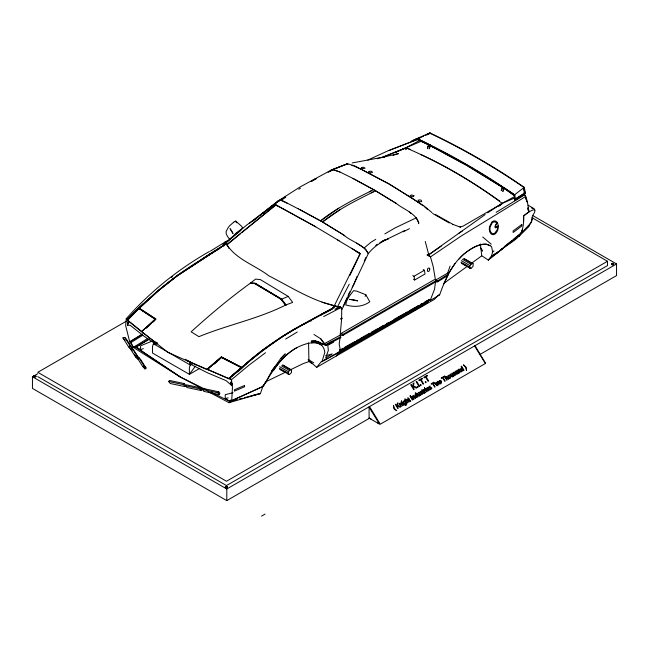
<?xml version="1.0" encoding="UTF-8"?>
<svg xmlns="http://www.w3.org/2000/svg" width="649" height="649" viewBox="0 0 649 649"><rect width="100%" height="100%" fill="white"/><g stroke="black" fill="none" stroke-linecap="round" stroke-linejoin="round"><path stroke-width="0.97" d="M314.002 334.511L320.744 338.786L325.019 345.187L326.131 345.325L340.749 337.61L340.181 335.103L341.569 319.673L341.715 309.816L341.074 307.456L339.825 306.369M341.049 333.464L341.049 335.33L343.061 335.306L436.014 281.698L436.023 280.692L343.07 334.308L341.049 333.464L434.465 279.589M406.014 149.205L406.014 147.761L420.966 141.352M343.061 335.306L343.07 334.308M514.316 194.968L514.641 200.679L524.189 194.27L525.382 192.737L514.341 199.665L525.244 192.81L524.335 187.318L514.235 195.016C483.327 173.575 450.633 154.868 416.682 138.691L430.011 132.858L427.553 134.424M207.85 391.509L229.065 402.68L229.843 401.252L225.252 398.6L225.252 394.689L233.007 392.702M480.374 243.975L481.769 255.795L488.324 260.095L490.774 256.907L491.171 257.15L499.357 251.098L521.123 233.291L531.361 222.477L532.294 216.685M523.865 193.288L523.816 195.219L524.992 192.964L524.019 187.504C494.059 166.866 462.469 148.702 429.622 133.086L427.261 134.578M523.938 190.392L524.019 187.504L523.646 188.267M206.617 369.451L221.447 356.869L208.24 368.851L206.617 369.451L167.888 352.366L141.677 331.639L155.768 318.951L139.267 308.178L158.778 290.298L177.242 275.801L222.98 245.995L226.25 243.521L225.592 242.815L226.396 241.241L227.166 241.882L225.706 242.556M230.217 377.329L228.594 378.716L207.274 369.322L221.447 357.291L241.29 367.488L233.251 374.781M274.957 366.685C269.96 372.68 267.664 380.363 262.853 386.553L231.693 400.636L230.655 400.052L229.065 402.68L231.725 400.668L232.456 387.356L231.425 379.446L228.983 378.497L246.734 363.156L262.699 350.346L282.437 336.547L293.989 329.619L331.817 309.078L335.192 306.093L341.074 307.456L323.705 316.558M513.473 239.319L520.92 233.202C523.386 228.351 523.84 221.666 523.654 215.93C526.68 213.148 540.276 203.762 532.691 215.606M155.216 319.057L141.45 331.631L127.447 320.322L138.991 308.429L155.216 319.057L152.58 322.058M141.677 331.639L154.77 341.934M228.594 378.716L241.29 367.488M523.597 221.528L523.654 215.93L528.894 211.793C528.099 206.066 527.54 199.973 524.871 194.781L496.177 212.32M528.878 211.72L528.643 209.684M339.735 351.077L339.971 349.43M418.621 223.71L418.783 222.761C415.433 212.961 403.751 209.546 396.312 203.462L374.619 190.189L352.926 178.41L339.954 172.009L333.018 169.632L331.485 169.933L300.114 186.936L277.658 201.287L281.293 200.046L298.264 208.864M338.267 353.024L336.417 355.936L340.027 351.336L335.841 353.754M492.291 255.471L491.171 257.15L492.64 251.974L491.593 246.709C482.653 239.724 470.979 248.827 463.694 254.124C451.509 264.914 444.979 279.906 439.633 294.906L430.149 300.503L429.135 299.862L426.344 302.986L338.924 353.299L338.194 353.421L337.975 352.764M417.883 201.79L418.67 199.868L421.104 200.119L421.793 201.588L419.595 201.798L418.151 200.484M418.248 202.456L418.516 201.222M128.526 320.679L127.52 325.271L128.453 320.598L127.52 325.271L130.141 325.238L143.786 336.036L154.056 342.964M191.747 364.819L207.461 372.794L226.152 380.671L231.442 385.271L232.22 383.478M531.361 222.477L532.732 217.017M288.399 374.343L288.034 373.256L289.357 370.392L290.541 369.711L291.498 369.962L291.498 372.558L289.357 374.595L279.662 369.305M469.884 268.24L469.884 265.563L472.091 263.462L473.08 263.721L473.08 266.398L470.874 268.499L461.382 263.332M199.787 368.34L189.386 374.343L152.539 353.072L152.539 346.347L154.219 341.301M155.2 341.869L154.511 344.376L156.953 342.972M189.386 364.511L190.076 362.004L191.066 362.58L189.386 367.618L189.386 374.343L195.454 366.044M308.518 360.268L316.688 367.326L321.312 361.607L322.009 361.688L324.792 352.399C322.788 335.046 299.246 345.017 291.166 351.239C278.551 360.146 271.055 373.938 262.853 386.553M184.973 386.617L185.452 385.117L184.259 383.567L169.519 380.444L168.691 381.498L170.233 383.494L184.973 386.617L183.44 384.614L168.691 381.498M201.093 390.528L201.547 389.108L200.573 387.834L186.393 384.825L185.614 385.831L186.92 387.526L201.093 390.528L199.795 388.832L185.614 385.831M219.419 394.681L219.865 393.253L218.754 391.801L203.169 388.5L202.391 389.497L203.835 391.379L219.419 394.681L217.975 392.799L202.391 389.497M262.626 386.634L265.985 381.937L262.788 386.512L260.411 393.57L229.065 402.68L237.274 399.176M428.656 299.57L430.149 300.503L434.53 289.292L435.487 281.909L437.661 281.812L447.469 275.655L447.988 274.397L447.68 273.083L450.073 266.106M501.206 190.546L502.131 187.926M501.531 190.36L502.456 187.739L503.981 188.672L503.056 191.293M502.74 191.479L503.665 188.859M427.407 147.988L428.332 145.368L430.149 144.54M427.415 148.67L428.648 145.181L430.271 146.066L429.346 148.686M429.03 148.872L429.954 146.252M522.34 229.908C519.516 239.757 507.599 243.659 500.403 250.4M365.136 296.415L365.817 294.735L356.909 291.198L353.705 290.606C350.322 294.808 346.347 299.286 345.771 304.916C353.762 307.383 362.929 306.912 369.784 301.753L365.817 294.735M353.689 284.611L357.064 276.393M523.719 188.226L524.019 187.504M444.013 283.775L449.14 272.434L454.965 263.567M343.151 306.45L347.272 297.258M348.099 295.417L349.746 291.734M351.612 248.267L360.114 253.629L334.357 305.647M530.898 222.047L528.919 226.55L518.981 236.341L518.429 236.082M352.456 270.138L360.252 253.548L337.667 240.033M341.942 309.557L368.283 253.678L365.817 249.459L364.008 247.796L356.617 243.205M364.227 260.955L365.947 257.353M349.852 275.46L352.05 271.014M495.479 227.71L498.262 225.998L495.301 227.677L495.309 226.185L497.223 222.331L495.69 221.033L493.848 220.895L491.991 221.763L489.508 226.728A6.993 4.446 -79.7 0 0 494.765 234.24C498.44 231.547 499.178 226.298 497.223 222.331L496.55 223.297L495.422 221.99L493.84 221.877L492.258 222.777L490.133 226.882A5.995 3.805 -79.7 0 0 494.627 233.307L497.199 229.835L497.702 227.393L495.301 227.677L495.13 226.152L497.223 222.331M227.353 229.251C224.108 232.723 227.564 236.65 229.835 239.457M336.085 309.492L349.259 284.157M352.196 287.174L353.737 284.595M518.981 236.341L520.92 233.186M273.529 370.579C279.443 361.233 287.288 353.007 296.999 347.556M277.326 363.318L280.619 358.629L285.154 353.973L280.619 358.629M277.399 363.213L271.493 371.26M227.58 228.545L229.47 225.901L233.567 222.291M199.795 388.832L200.573 387.834M183.44 384.614L184.259 383.567M217.975 392.799L218.754 391.801M203.429 389.181L180.438 377.085L133.337 347.41L130.984 342.502L129.703 341.755L125.663 325.701L126.247 318.716L127.861 320.054L126.247 318.716C150.024 291.888 178.207 269.148 209.4 251.504M230.354 238.913L236.025 233.145L242.783 228.042L241.177 225.86L235.725 221.098L233.802 222.063M411.791 141.295L417.104 138.448L411.758 141.312L417.932 138.878M412.074 141.133L412.545 140.565M338.924 353.299L341.187 350.606L396.807 318.424M223.767 245.987L226.25 243.278M459.078 259.065C465.974 251.22 475.368 244.697 486.069 244.04L490.068 245.736M490.352 258.051L488.324 260.095L516.231 237.899M138.991 308.429L127.447 320.322M225.592 242.815L222.485 245.955L176.966 275.655L158.518 290.2L138.602 308.032L127.253 319.77C149.246 296.901 174.086 276.076 201.409 259.519M225.592 243.14L222.485 246.279L212.612 252.08L202.504 259.073M146.455 328.199L151.217 323.429M214.486 364.065L221.487 357.12L241.598 367.399L262.464 350.16L282.193 336.401L293.729 329.424L331.761 308.794L334.868 305.89C311.066 300.325 290.379 286.769 268.848 275.825C254.781 264.922 234.922 259.113 225.836 242.937L222.98 245.995L177.258 275.849L158.786 290.436L139.275 308.324L155.857 319.227L153.01 321.977L155.768 318.951M171.385 277.512L172.374 276.539M218.689 360.227L221.447 357.291M222.94 244.519L226.396 241.241L210.373 251.122M375.763 245.517L377.207 244.235M330.373 170.906L331.485 169.933L347.426 163.808L331.493 169.941L329.505 171.579M335.192 306.093L331.817 309.403L324.654 313.151M229.17 378.545L231.125 379.697L230.257 378.651L228.983 378.497L231.774 376.071M340.871 319.422L342.291 318.197L340.644 318.489M364.332 247.845L370.968 242.247L375.747 239.343M227.174 244.738L240.682 233.535M224.067 243.821L246.807 225L280.222 200.046L287.272 203.234M242.207 232.269L276.028 204.922L293.251 214.308M240.884 230.395L226.834 242.004L229.17 240.13M511.98 240.544L504.273 246.604M226.436 244.86L275.679 204.881L315.803 226.761M498.886 206.049L501.961 203.575L463.029 226.168L459.906 226.826L460.717 227.296L453.221 224.505L435.56 214.551M246.498 363.107C271.809 340.782 301.574 324.808 331.152 309.021M252.12 221.715L258.31 216.774M259.86 215.541L277.658 201.352L280.222 200.046M500.574 204.897L502.123 203.664M132.282 350.801L128.648 346.923L122.929 337.926L124.754 337.448L126.425 339.216L132.145 348.213L130.838 349.235L129.8 347.604M298.28 208.808L320.557 220.879C335.987 208.386 353.916 199.503 371.577 190.676L373.662 189.703L374.619 190.189L396.312 203.462M299.854 209.586L322.496 221.974C337.918 209.489 355.847 200.614 373.5 191.788L375.576 190.814M145.003 368.932L146.098 368.064L140.695 359.554L138.805 357.567L137.255 357.956L142.666 366.466L145.003 368.932L143.38 366.377M259.933 215.728L261.523 214.47M263.113 213.221L275.857 203.178M249.476 223.337L277.658 201.352M230.306 377.361L231.815 376.185M233.324 375.008C256.623 354.792 280.952 335.29 308.851 321.555M337.894 353.161L341.187 350.606L339.386 351.79M492.64 251.974L494.019 250.903M496.501 253.11L498.075 251.893M500.42 250.068L501.985 248.851M509.035 243.375L513.732 239.732M498.789 206.001L501.961 203.575M509.66 242.726L513.651 239.708M492.372 255.69L495.585 253.256M265.538 352.715L249.086 365.087L231.401 379.754L230.257 378.651M320.574 220.863L338.697 208.183M404.749 230.436C392.085 237.388 377.515 241.736 368.283 253.613C363.229 243.935 350.874 241.688 343.24 234.638L322.48 221.99L340.62 209.294M494.149 255.041L498.059 252.145M428.738 253.816L427.188 254.952L430.474 256.915L433.151 266.333L435.487 280.133L437.661 280.855L447.988 274.397M427.44 134.684L429.695 133.045M443.389 283.678L467.069 266.479M471.15 263.51L481.769 255.795M525.82 196.42L460.936 236.195L430.474 256.915L429.387 255.641L428.762 254.676L485.168 214.576M487.61 212.864L502.18 203.283L514.008 196.947M441.49 245.922L428.608 254.968L427.188 254.952L429.387 255.649L428.721 254.781M235.157 221.487L235.725 221.098M281.601 200.079L285.771 197.247M458.316 233.64L462.348 230.979M202.245 258.983L212.612 252.404M278.243 201.295L282.291 198.74M283.905 197.718L285.528 196.696M201.393 259.389L210.617 253.654M147.558 338.551L133.337 347.41L129.914 341.893L142.569 334.154M311.187 181.379L315.333 178.816M298.791 189.248L300.463 188.21M311.333 181.493L316.574 178.548M126.993 319.032L126.539 319.316L127.861 320.054M130.984 342.502L142.788 335.282M149.408 338.883L135.974 347.053L133.337 347.41L136.955 345.747M224.716 242.264L226.396 241.241M129.703 341.755L142.423 334.065M285.633 339.054L297.266 332.028M149.416 339.062L135.974 347.053L140.573 349.706L143.332 348.586M384.816 233.916L395.144 227.88L416.082 217.926M398.551 317.418L400.287 316.412M402.023 315.406L407.239 312.388M409.852 310.879L411.588 309.873M413.324 308.867L415.06 307.861M417.672 306.352L419.408 305.346M421.144 304.34L422.888 303.334M126.466 321.117L37.796 372.307L226.485 481.25L607.496 261.271L607.496 265.595L226.485 485.566L37.796 376.631M371.317 419.205L369.557 418.191L226.793 500.614L32.45 388.41L32.45 376.777L37.715 373.735M192.81 363.675L190.368 365.087L153.521 343.808M412.813 275.582L414.013 276.271L424.414 270.268L425.054 273.983L414.654 279.987L413.454 279.297M435.487 280.133L447.68 273.083M316.688 367.326L434.408 299.359L438.927 294.67L439.633 294.906M611.691 264.192C614.53 261.782 612.81 265.628 611.691 264.192A1.063 0.608 0 0 1 611.861 263.453A1.063 0.608 0 0 1 613.135 263.356M612.08 264.63L613.524 263.794M32.45 376.777L226.793 488.981L616.55 263.956L616.55 275.59L480.252 354.281M261.547 516.142L265.052 514.113M379.811 242.734L385.019 239.749M340.749 336.661L325.506 344.692L320.728 338.778M340.181 335.103L324.403 343.702L325.23 345.292M340.749 350.89L426.58 301.988M341.415 349.194L343.167 348.205M344.927 347.207L354.605 341.731M356.358 340.741L358.118 339.743M359.879 338.746L369.549 333.278M371.309 332.28L377.467 328.8M379.227 327.802L383.624 325.311M386.26 323.819L388.021 322.829M394.17 319.34L403.848 313.873M405.609 312.875L407.361 311.877M409.121 310.887L418.792 305.411M420.552 304.413L422.312 303.424M424.073 302.426L428.47 299.943M430.052 299.514L341.187 349.795L339.549 350.071M338.194 353.421L426.644 303.261L429.362 300.049L427.018 300.641M213.756 251.909L219.735 248.567M444.167 277.107L447.469 275.655M327.68 343.946L331.753 341.699M333.716 342.072L327.777 345.284L328.353 350.371L325.644 358.029L332.28 353.9L325.757 355.693M323.883 360.227L328.159 357.923M329.87 356.999L335.006 354.232M322.009 361.688L340.636 351.466L339.184 344.197L340.181 336.872L340.749 337.61M328.167 172.35L329.952 171.393M419.53 140.565L405.917 147.745L405.917 149.651M335.192 306.425L334.535 305.793L331.761 308.794L320.801 314.684L321.077 315.025L322.861 314.092M386.536 239.732L388.321 238.816L382.618 240.957M403.297 231.815L409.438 228.675M369.305 191.812L371.577 190.676M371.228 192.923L373.5 191.788M265.952 381.685L285.868 372.015M290.395 369.816L303.075 363.659L308.924 361.566L311.747 363.343M206.471 389.895L180.438 377.085L135.511 346.955L137.296 346.104M330.844 170.914L332.945 169.924M367.796 160.084L387.907 150.844L416.269 139.868M231.725 400.668L262.788 386.512M502.269 203.372L514.349 198.123M423.57 136.209L416.455 139.267L429.03 144.962M425.265 135.495L429.735 133.564M394.762 152.685L399.313 150.73M401.131 149.943L405.682 147.988L380.574 157.967M250.749 283.029L255.073 283.199L281.642 299.173L288.188 296.398L292.667 302.402L285.674 305.03C257.969 319 227.458 324.889 198.918 336.669L191.139 331.826C210.041 314.595 229.697 298.167 250.409 283.142L255.641 279.094L260.427 279.63L288.188 296.398M406.014 147.761L382.805 157.204M394.519 152.539L397.31 151.404M402.891 149.124L405.682 147.988M152.539 340.936L140.573 345.795L140.573 349.706M252.137 283.394L254.716 283.572L281.642 299.311L255.081 283.337L250.417 283.272M389.051 150.479L417.445 139.47M377.32 158.778L380.095 157.691M412.253 140.728L420.43 137.58M383.137 157.529L384.962 156.831M338.689 352.488L340.83 351.653L340.806 350.817M281.187 299.489L285.674 305.16L286.128 304.852M142.666 366.466L144.086 365.947L146.098 368.064M347.978 164.132L347.45 164.302M392.994 155.411L398.405 153.61L383.932 157.001L352.172 162.956M452.718 224.668L453.221 224.505M33.829 376.282C37.342 374.311 34.916 377.84 33.829 376.282A1.063 0.608 0 0 1 34.316 375.593A1.063 0.608 0 0 1 35.598 375.69M33.829 376.485L35.598 375.893M34.097 376.761L35.873 376.169M132.015 348.245L138.724 358.013L133.524 349.827L132.015 348.245L130.303 348.708L135.503 356.901L137.491 358.986M135.503 356.901L137.215 356.431M334.852 309.135L341.074 307.456L335.663 306.036M128.648 346.923L130.465 346.444L132.145 348.213M239.392 398.965L242.264 398.235M244.17 397.74L260.411 393.57L257.864 393.878M225.252 398.6L228.156 397.853M251.187 395.776L257.004 394.292M308.591 321.328L311.496 320.784M311.488 342.932C315.171 341.999 318.846 343.151 321.766 345.43M226.055 486.482L226.606 486.482M207.266 369.63L208.881 369.614M424.795 302.856L426.644 303.253M187.342 361.047L188.997 361.258M424.908 302.718L426.344 302.986M321.961 302.166L335.079 305.882M351.839 165.422L353.502 165.941M339.954 172.009L333.018 169.632L347.466 163.71L354.549 165.811L389.246 183.967L423.886 205.838L431.991 212.629M409.981 149.254L405.917 147.794C439.957 162.534 472.756 180.941 502.269 203.421M228.626 378.408L207.274 369.322M432.632 213.472L449.246 222.98M206.633 369.143L187.35 360.739M429.322 144.792L416.747 139.097L417.015 138.505C450.966 154.673 483.659 173.388 514.568 194.822L467.41 165.495L417.015 138.505L448.021 154.746M354.338 166.201L360.649 169.113M362.45 169.949L389.213 184.154L413.283 198.983L423.262 205.895M420.641 154.438C448.564 167.166 474.549 183.553 499.689 201.044M221.487 357.542L241.363 367.683M210.982 392.134L229.843 401.423M221.447 356.869L241.598 367.399M429.93 132.907C462.761 148.532 494.376 166.639 524.254 187.366M430.611 145.871L467.069 165.69L502.788 187.545M356.017 251.447L360.114 253.629M352.926 178.41L373.662 189.703M294.273 214.981L315.649 226.809L339.07 240.763M532.513 215.436L616.55 263.956M532.026 217.691L607.496 261.271M464.579 258.813L473.08 263.721M463.589 258.553L472.091 263.462M462.372 259.259L470.874 264.167M461.382 260.655L469.884 265.563M461.009 262.212L469.511 267.12M463.224 264.078L470.874 268.499M423.213 269.578L424.414 270.268M282.834 364.957L291.498 369.962M282.68 365.168L290.541 369.711M281.569 365.898L289.357 370.392M377.467 422.75L379.219 423.765M369.086 418.102L379.495 424.113L369.086 407.223M279.662 366.701L288.399 371.747M279.378 368.259L288.034 373.256M280.701 369.597L285.893 372.599M287.629 373.597L289.357 374.595M139.056 308.624L155.306 319.332M528.091 205.189L534.208 208.791L534.776 209.968M531.304 207.745L533.048 208.775M313.775 362.848L308.129 359.392M254.708 283.443L281.187 299.359L285.674 305.16M322.496 221.974L344.797 235.725M503.129 187.35L514.568 194.822M486.58 177.007L502.302 186.839M275.679 204.881L277.285 205.887M135.511 346.955L180.398 377.028M523.8 194.432L525.033 195.308M504.654 188.291L514.049 195.154M504.362 188.453L514.543 195.893M141.482 331.331L127.472 320.014M409.284 212.036L411.174 213.562M235.928 222.023L236.869 222.81M424.762 207.031L427.431 209.286M482.734 237.015L491.236 244.211M325.506 344.692L326.131 345.325M122.929 337.926L125.127 340.238M137.255 357.956L138.424 359.189M155.638 344.035L156.052 344.53M281.642 299.173L286.136 304.989M416.22 217.675L418.727 223.094M480.374 247.869L482.515 251.074L481.258 248.689M124.754 337.448L130.465 346.444M134.367 354.078L135.925 356.536M138.805 357.567L144.086 365.947M485.428 363.051L475.003 345.674M474.573 345.925L485.379 363.521L380.273 424.203L369.476 406.599M226.03 242.921L229.032 248.518M525.301 196.144L526.98 201.993M525.487 197.036L526.566 200.638M514.835 195.722L514.657 194.773L514.925 200.509L514.925 196.639M425.257 241.493L429.159 256.25M340.457 350.127L340.83 351.653M231.141 381.807L231.807 385.368M414.013 276.271L414.654 279.987M156.036 342.258L156.328 343.954M527.921 207.631L528.213 209.554M527.905 208.507L528.148 210.333M308.583 342.85L308.924 361.566M524.059 188.023L524.157 194.286M437.661 280.855L437.661 281.812M369.086 406.826L369.086 418.459M226.793 488.981L226.793 500.614M226.606 487.488A1.063 0.608 0 0 0 227.393 486.896A1.063 0.608 0 0 0 226.606 486.312L226.331 487.683L226.055 486.312A1.063 0.608 0 0 0 225.268 486.896A1.063 0.608 0 0 0 226.055 487.488M613.63 264.167A1.063 0.608 0 0 1 612.469 264.93A1.063 0.608 0 0 1 611.691 264.021M612.08 263.794A1.063 0.608 0 0 1 613.135 263.794M613.524 263.575A1.063 0.608 0 0 1 613.362 264.313A1.063 0.608 0 0 1 612.08 264.411M35.873 375.966A1.063 0.608 0 0 1 35.379 376.655A1.063 0.608 0 0 1 34.097 376.558M155.963 342.299A2210.105 534.5 40.2 0 1 157.707 343.297M185.306 359.222A2210.105 534.5 40.2 0 1 186.953 360.179M188.591 361.136A2210.105 534.5 40.2 0 1 191.066 362.58M438.627 381.417C441.409 388.848 443.251 377.053 438.627 381.417M447.924 376.047C450.706 383.478 452.548 371.682 447.924 376.047M426.223 388.589L427.334 390.682A1.493 1.217 55.4 0 0 428.17 390.909L429.273 390.081A1.103 0.9 55.4 0 0 429.273 389.424L428.316 390.39L427.293 389.976L428.94 388.702L427.594 387.55L426.223 388.589M456.101 372.94L457.074 374.181L458.859 373.24C459.281 370.749 454.835 369.589 455.549 372.323C456.288 370.425 458.007 371.431 456.101 372.94M424.203 390.211L425.452 392.523L425.022 392.775L423.229 389.854L423.659 389.603C423.805 389.765 425.2 388.637 424.203 390.211M405.56 402.875C404.14 406.663 402.242 397.756 405.56 402.875M417.202 396.15C415.782 399.938 413.884 391.031 417.202 396.15M463.11 369.646C461.69 373.435 459.8 364.527 463.11 369.646M456.612 372.948C456.636 374.53 458.924 372.924 457.561 372.072L456.612 372.948M422.377 393.456C417.502 396.726 427.537 392.613 420.349 392.499C424.235 389.132 415.733 393.189 422.377 393.456M431.236 388.345C426.369 391.615 436.396 387.502 429.216 387.388C433.102 384.013 424.6 388.07 431.236 388.345M455.549 374.303C450.674 377.572 460.709 373.467 453.521 373.345C457.407 369.979 448.905 374.035 455.549 374.303M426.726 388.573L426.88 389.343L428.243 388.556L427.772 388.134A0.884 0.722 55.4 0 0 427.042 388.11L426.726 388.573M419.814 394.657L419.708 395.192A0.949 0.771 55.4 0 1 419.205 395.59L417.412 393.213L416.983 393.464L419.238 396.117A1.468 1.201 55.4 0 0 419.814 395.833L420.09 395.119L420.747 395.241L418.954 392.321L418.524 392.572L419.814 394.657M452.986 375.511L452.88 376.039A0.949 0.771 55.4 0 1 452.377 376.436L450.584 374.059L450.155 374.311L452.41 376.964A1.468 1.201 55.4 0 0 452.986 376.68L453.262 375.966L453.919 376.087L452.126 373.167L451.696 373.418L452.986 375.511M429.816 269.011L429.021 271.241L428.105 271.558L427.391 271.031L427.618 268.727L428.47 268.029L429.338 268.142L429.816 269.011M400.06 404.076L401.309 406.461L400.879 406.712L399.086 403.792L399.743 403.913L400.019 403.199A1.476 1.209 55.4 0 1 400.603 402.924L402.851 405.576L402.421 405.82L400.839 403.483L400.06 404.076M406.331 400.457L407.572 402.842L407.142 403.094L404.668 399.062L405.098 398.811L406.014 400.295L406.29 399.581A1.476 1.209 55.4 0 1 406.866 399.305L409.113 401.958L408.683 402.202L407.11 399.865L406.331 400.457M412.772 396.734L414.013 399.127L413.583 399.378L411.791 396.458L412.456 396.58L412.732 395.866A1.476 1.209 55.4 0 1 413.308 395.59L415.555 398.235L415.125 398.486L413.551 396.15L412.772 396.734M445.944 377.588L447.185 379.973L446.755 380.225L444.281 376.193L444.711 375.941L445.628 377.426L445.904 376.712A1.476 1.209 55.4 0 1 446.48 376.436L448.727 379.081L448.297 379.332L446.723 376.996L445.944 377.588M458.681 370.23L459.922 372.623L459.492 372.867L457.707 369.954L458.364 370.076L458.64 369.362A1.476 1.209 55.4 0 1 459.216 369.078L461.471 371.731L461.041 371.974L459.46 369.638L458.681 370.23M397.415 403.248L397.01 406.193L395.785 404.189L395.338 404.449L397.813 408.481L398.259 408.221L397.399 406.826L397.545 405.917L399.962 407.239L400.547 406.899L397.626 405.374L398.015 402.907L397.415 403.248M413.235 383.356L412.748 386.885L411.279 384.484L410.744 384.792L413.713 389.627L414.249 389.327L413.218 387.648L413.389 386.553L416.293 388.143L416.999 387.737L413.494 385.895L413.957 382.942L413.235 383.356M405.86 403.362L405.187 404.278A1.176 0.965 55.4 0 1 404.441 404.197L403.118 402.25L403.783 401.017A1.322 1.079 55.4 0 1 404.424 401.017L404.716 400.547C406.201 401.163 408.067 406.16 404.935 405.26C404.319 404.66 407.491 405.073 405.86 403.362M417.502 396.636L416.828 397.561A1.176 0.965 55.4 0 1 416.082 397.472L414.76 395.525L415.425 394.3A1.322 1.079 55.4 0 1 416.066 394.3L415.246 392.961L415.676 392.71L418.143 396.742L417.502 396.636M463.418 370.133L462.737 371.058A1.176 0.965 55.4 0 1 461.991 370.968L460.668 369.021L461.334 367.788A1.322 1.079 55.4 0 1 461.974 367.788L461.155 366.45L461.585 366.206L464.059 370.238L463.418 370.133M439.154 381.336C440.192 386.098 442.407 379.876 439.154 381.336M448.451 375.966C449.489 380.736 451.704 374.514 448.451 375.966M413.924 195.844L412.902 196.744L411.596 196.639L410.16 195.56L411.888 194.919L413.924 195.844M368.981 171.393L368.875 171.969L370.912 172.91L372.656 172.269L371.228 171.19L368.981 171.393M361.444 167.564L361.315 168.156L362.069 168.635L365.127 168.221L363.716 167.239L361.444 167.564M246.734 363.156L242.402 367.959L228.983 378.497L246.734 363.156M138.983 308.097L127.253 319.77L143.583 303.602L138.983 308.097M521.796 224.473L513.132 230.955L513.132 232.504L521.796 226.022L521.796 224.473M410.687 401.058L409.608 401.171L407.572 397.91L408.838 398.162L409.722 400.482L410.687 401.058M424.665 392.986L423.586 393.099L421.55 389.846L422.815 390.098L423.708 392.41L424.665 392.986M416.65 381.385L416.114 381.693L419.084 386.528L419.611 386.22L416.65 381.385M422.02 378.286L418.84 380.119L419.189 380.695L420.511 379.933L423.124 384.2L423.659 383.892L421.039 379.624L422.369 378.862L422.02 378.286M427.001 375.406L423.821 377.239L424.178 377.815L425.493 377.053L428.113 381.32L428.648 381.012L426.028 376.745L427.358 375.982L427.001 375.406M417.656 386.439L417.088 386.763L417.502 387.445L418.07 387.12L417.656 386.439M420.771 384.638L420.211 384.962L420.625 385.644L421.185 385.319L420.771 384.638M425.752 381.766L425.192 382.083L425.606 382.764L426.174 382.439L425.752 381.766M393.513 405.414L393.659 407.986A4.462 3.634 55.4 0 0 394.495 409.341L396.758 410.695L394.454 408.448L393.513 405.414M401.431 400.928L401.35 401.739L401.431 400.928M410.371 395.776L409.925 396.028L412.399 400.06L412.837 399.808L410.371 395.776M424.535 387.591L424.446 388.402L424.535 387.591M433.783 382.253L431.139 383.786L431.431 384.265L432.526 383.624L434.708 387.177L435.154 386.926L432.972 383.372L434.084 382.732L433.783 382.253M443.859 376.436L441.215 377.969L441.507 378.448L442.602 377.807L444.784 381.361L445.23 381.109L443.048 377.556L444.151 376.915L443.859 376.436M463.564 364.965L465.576 367.383L466.517 370.417L466.363 367.845A4.462 3.634 55.4 0 0 465.536 366.49L463.564 364.965M402.12 402.047L401.682 402.291L403.475 405.211L403.905 404.96L402.12 402.047M425.217 388.71L424.787 388.954L426.58 391.874L427.01 391.623L425.217 388.71M435.073 383.015L434.595 383.291L437.118 385.79L437.523 385.555L436.736 383.105L438.578 384.946L438.984 384.711L437.921 381.369L437.45 381.644L438.367 384.127L436.452 382.22L436.063 382.448L436.882 384.987L435.073 383.015M244.543 385.457L234.419 389.798L234.419 391.136L244.543 386.804L244.543 385.457M315.617 340.887L311.147 341.163C315.657 340.295 319.511 342.542 323.316 344.514L319.259 342.104L315.617 340.887M353.64 299.846L349.624 299.376L357.688 300.885L353.64 299.846M231.604 230.874L230.038 228.667L232.999 233.526L231.604 230.874M231.442 385.271L230.979 382.293L231.442 385.271M225.803 487.87A1.063 0.608 0 0 0 227.393 487.342A1.063 0.608 0 0 0 225.803 486.807A1.063 0.608 0 0 0 225.803 487.87M34.316 377.093A1.063 0.608 0 0 0 35.906 376.566A1.063 0.608 0 0 0 34.316 376.031A1.063 0.608 0 0 0 34.316 377.093"/></g></svg>
